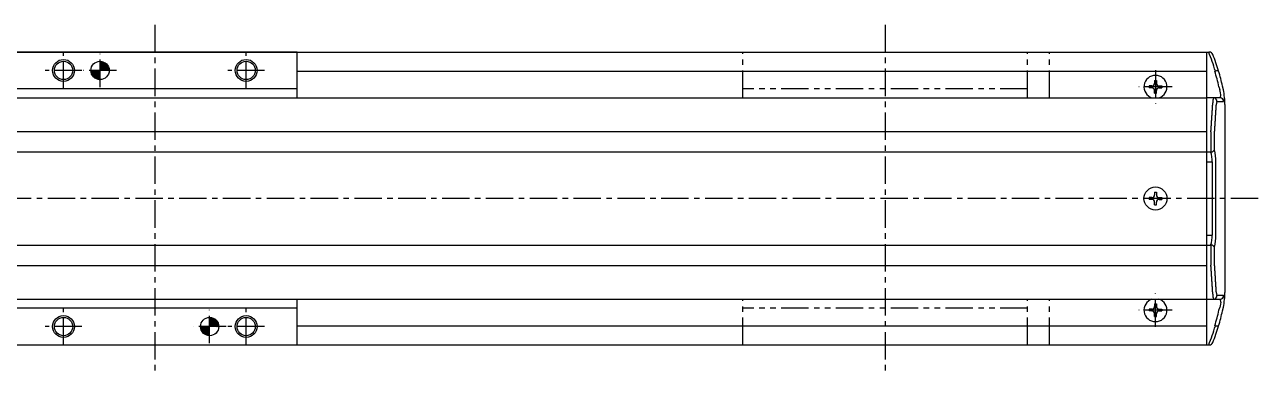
# Model space of a CAD drawing. Extents: x -241 to 453, y 120 to 503.
# Drawn here: x 114.8 to 452.6, y 408.1 to 503.1 of the extents above; entities that cross this region are included whole.
import ezdxf

# ---------------------------------------------------------------- set-up
doc = ezdxf.new("R2010")
doc.units = 0
for name, pattern in [('CENTER', [12, 7.5, -1.5, 1.5, -1.5]), ('CONTINOUS', [0]), ('PHANTOM', [15, 7.5, -1.5, 1.5, -1.5, 1.5, -1.5])]:
    doc.linetypes.add(name, pattern=pattern)
doc.layers.get('0').update_dxf_attribs({"linetype": 'CONTINUOUS'})
doc.layers.add('CENTER', color=1, linetype='CENTER')

# ---------------------------------------------------------------- blocks, each defined once
blk = doc.blocks.new('*X8')
at = {"color": 0, "linetype": 'CONTINOUS'}
for p, q in [((132.94, 490.54), (133.06, 490.65)), ((132.94, 490.62), (132.97, 490.65)), ((132.95, 490.45), (133.15, 490.65)), ((132.96, 490.37), (133.24, 490.65)), ((132.97, 490.29), (133.33, 490.65)), ((132.98, 490.21), (133.42, 490.65)), ((132.99, 490.14), (133.51, 490.65)), ((133.01, 490.07), (133.59, 490.65)), ((133.03, 489.99), (133.68, 490.65)), ((133.05, 489.92), (133.77, 490.65)), ((133.07, 489.86), (133.86, 490.65)), ((133.09, 489.79), (133.95, 490.65)), ((133.12, 489.73), (134.04, 490.65)), ((133.14, 489.66), (134.13, 490.65)), ((133.17, 489.6), (134.22, 490.65)), ((133.2, 489.54), (134.31, 490.65)), ((133.23, 489.48), (134.4, 490.65)), ((133.26, 489.42), (134.49, 490.65)), ((133.3, 489.37), (134.58, 490.65)), ((133.33, 489.31), (134.67, 490.65)), ((133.37, 489.26), (134.76, 490.65)), ((133.4, 489.2), (134.85, 490.65)), ((133.44, 489.15), (134.94, 490.65)), ((133.48, 489.1), (135.03, 490.65)), ((133.52, 489.05), (135.12, 490.65)), ((133.56, 489), (135.2, 490.65)), ((133.6, 488.96), (135.29, 490.65)), ((133.65, 488.91), (135.38, 490.65)), ((133.69, 488.87), (135.44, 490.62)), ((133.74, 488.82), (135.44, 490.53)), ((133.78, 488.78), (135.44, 490.44)), ((133.83, 488.74), (135.44, 490.35)), ((133.88, 488.7), (135.44, 490.26)), ((133.93, 488.66), (135.44, 490.17)), ((133.98, 488.62), (135.44, 490.08)), ((134.03, 488.58), (135.44, 489.99)), ((134.09, 488.55), (135.44, 489.9)), ((135.44, 493.03), (135.56, 493.15)), ((135.44, 493.12), (135.47, 493.15)), ((135.44, 492.94), (135.64, 493.14)), ((135.44, 492.85), (135.72, 493.13)), ((135.44, 492.76), (135.8, 493.12)), ((135.44, 492.67), (135.88, 493.11)), ((135.44, 492.59), (135.95, 493.1)), ((135.44, 492.5), (136.03, 493.08)), ((135.44, 492.41), (136.1, 493.06)), ((135.44, 492.32), (136.17, 493.04)), ((135.44, 492.23), (136.23, 493.02)), ((135.44, 492.14), (136.3, 493)), ((135.44, 492.05), (136.37, 492.97)), ((135.44, 491.96), (136.43, 492.95)), ((135.44, 491.87), (136.49, 492.92)), ((135.44, 491.78), (136.55, 492.89)), ((135.44, 491.69), (136.61, 492.86)), ((135.44, 491.6), (136.67, 492.83)), ((135.44, 491.51), (136.72, 492.79)), ((135.44, 491.42), (136.78, 492.76)), ((135.44, 491.33), (136.83, 492.73)), ((135.44, 491.24), (136.89, 492.69)), ((135.44, 491.15), (136.94, 492.65)), ((135.44, 491.06), (136.99, 492.61)), ((135.44, 490.98), (137.04, 492.57)), ((135.44, 490.89), (137.09, 492.53)), ((135.44, 490.8), (137.13, 492.49)), ((135.44, 490.71), (137.18, 492.45)), ((135.47, 490.65), (137.23, 492.4)), ((135.56, 490.65), (137.27, 492.36)), ((135.65, 490.65), (137.31, 492.31)), ((135.74, 490.65), (137.35, 492.26)), ((135.83, 490.65), (137.39, 492.21)), ((135.92, 490.65), (137.43, 492.16)), ((136.01, 490.65), (137.47, 492.11)), ((136.1, 490.65), (137.51, 492.06)), ((136.19, 490.65), (137.54, 492)), ((136.28, 490.65), (137.58, 491.95)), ((136.37, 490.65), (137.61, 491.89)), ((136.46, 490.65), (137.64, 491.83)), ((136.55, 490.65), (137.67, 491.78)), ((136.64, 490.65), (137.7, 491.72)), ((136.73, 490.65), (137.73, 491.65)), ((136.81, 490.65), (137.76, 491.59)), ((136.9, 490.65), (137.78, 491.53)), ((136.99, 490.65), (137.81, 491.46)), ((137.08, 490.65), (137.83, 491.39)), ((137.17, 490.65), (137.85, 491.32)), ((137.26, 490.65), (137.87, 491.25)), ((137.35, 490.65), (137.88, 491.18)), ((137.44, 490.65), (137.9, 491.11)), ((137.53, 490.65), (137.91, 491.03)), ((137.62, 490.65), (137.92, 490.95)), ((137.71, 490.65), (137.93, 490.87)), ((137.8, 490.65), (137.94, 490.79)), ((137.89, 490.65), (137.94, 490.7)), ((134.14, 488.51), (135.44, 489.81)), ((134.2, 488.48), (135.44, 489.72)), ((134.26, 488.45), (135.44, 489.63)), ((134.31, 488.42), (135.44, 489.54)), ((134.37, 488.39), (135.44, 489.45)), ((134.44, 488.36), (135.44, 489.37)), ((134.5, 488.33), (135.44, 489.28)), ((134.56, 488.31), (135.44, 489.19)), ((134.63, 488.28), (135.44, 489.1)), ((134.7, 488.26), (135.44, 489.01)), ((134.77, 488.24), (135.44, 488.92)), ((134.84, 488.22), (135.44, 488.83)), ((134.91, 488.21), (135.44, 488.74)), ((134.98, 488.19), (135.44, 488.65)), ((135.06, 488.18), (135.44, 488.56)), ((135.14, 488.17), (135.44, 488.47)), ((135.22, 488.16), (135.44, 488.38)), ((135.3, 488.15), (135.44, 488.29)), ((135.39, 488.15), (135.44, 488.2))]:
    blk.add_line(p, q, dxfattribs=at)
blk = doc.blocks.new('*X9')
at = {"color": 0, "linetype": 'CONTINOUS'}
for p, q in [((165.44, 423.04), (165.55, 423.15)), ((165.44, 423.13), (165.47, 423.15)), ((165.44, 422.95), (165.64, 423.14)), ((165.44, 422.86), (165.72, 423.13)), ((165.44, 422.77), (165.8, 423.12)), ((165.44, 422.68), (165.87, 423.11)), ((165.44, 422.59), (165.95, 423.1)), ((165.44, 422.5), (166.02, 423.08)), ((165.44, 422.41), (166.09, 423.06)), ((165.44, 422.32), (166.16, 423.04)), ((165.44, 422.23), (166.23, 423.02)), ((165.44, 422.14), (166.3, 423)), ((165.44, 422.05), (166.36, 422.97)), ((165.44, 421.96), (166.43, 422.95)), ((165.44, 421.87), (166.49, 422.92)), ((165.44, 421.78), (166.55, 422.89)), ((165.44, 421.69), (166.61, 422.86)), ((165.44, 421.6), (166.67, 422.83)), ((165.44, 421.52), (166.72, 422.8)), ((165.44, 421.43), (166.78, 422.76)), ((165.44, 421.34), (166.83, 422.73)), ((165.44, 421.25), (166.89, 422.69)), ((165.44, 421.16), (166.94, 422.65)), ((165.44, 421.07), (166.99, 422.61)), ((165.44, 420.98), (167.04, 422.57)), ((165.44, 420.89), (167.09, 422.53)), ((165.44, 420.8), (167.13, 422.49)), ((165.44, 420.71), (167.18, 422.45)), ((165.47, 420.65), (167.22, 422.4)), ((165.56, 420.65), (167.27, 422.36)), ((165.65, 420.65), (167.31, 422.31)), ((165.74, 420.65), (167.35, 422.26)), ((162.94, 420.54), (163.05, 420.65)), ((162.94, 420.63), (162.97, 420.65)), ((162.95, 420.45), (163.14, 420.65)), ((162.96, 420.37), (163.23, 420.65)), ((162.97, 420.29), (163.32, 420.65)), ((162.98, 420.22), (163.41, 420.65)), ((162.99, 420.14), (163.5, 420.65)), ((163.01, 420.07), (163.59, 420.65)), ((163.03, 420), (163.68, 420.65)), ((163.05, 419.93), (163.77, 420.65)), ((163.07, 419.86), (163.86, 420.65)), ((163.09, 419.79), (163.95, 420.65)), ((163.12, 419.73), (164.04, 420.65)), ((163.14, 419.66), (164.13, 420.65)), ((163.17, 419.6), (164.22, 420.65)), ((163.2, 419.54), (164.31, 420.65)), ((163.23, 419.48), (164.4, 420.65)), ((163.26, 419.42), (164.49, 420.65)), ((163.29, 419.37), (164.58, 420.65)), ((163.33, 419.31), (164.66, 420.65)), ((163.36, 419.26), (164.75, 420.65)), ((163.4, 419.21), (164.84, 420.65)), ((163.44, 419.15), (164.93, 420.65)), ((163.48, 419.1), (165.02, 420.65)), ((163.52, 419.05), (165.11, 420.65)), ((163.56, 419.01), (165.2, 420.65)), ((163.6, 418.96), (165.29, 420.65)), ((163.64, 418.91), (165.38, 420.65)), ((163.69, 418.87), (165.44, 420.62)), ((163.73, 418.82), (165.44, 420.53)), ((163.78, 418.78), (165.44, 420.44)), ((163.83, 418.74), (165.44, 420.35)), ((163.88, 418.7), (165.44, 420.26)), ((163.93, 418.66), (165.44, 420.17)), ((163.98, 418.62), (165.44, 420.08)), ((164.03, 418.58), (165.44, 419.99)), ((164.09, 418.55), (165.44, 419.91)), ((164.14, 418.51), (165.44, 419.82)), ((164.2, 418.48), (165.44, 419.73)), ((164.25, 418.45), (165.44, 419.64)), ((164.31, 418.42), (165.44, 419.55)), ((164.37, 418.39), (165.44, 419.46)), ((164.43, 418.36), (165.44, 419.37)), ((164.5, 418.33), (165.44, 419.28)), ((164.56, 418.31), (165.44, 419.19)), ((164.63, 418.29), (165.44, 419.1)), ((164.69, 418.26), (165.44, 419.01)), ((164.76, 418.24), (165.44, 418.92)), ((165.83, 420.65), (167.39, 422.21)), ((165.92, 420.65), (167.43, 422.16)), ((166.01, 420.65), (167.47, 422.11)), ((166.1, 420.65), (167.51, 422.06)), ((166.19, 420.65), (167.54, 422.01)), ((166.27, 420.65), (167.58, 421.95)), ((166.36, 420.65), (167.61, 421.89)), ((166.45, 420.65), (167.64, 421.84)), ((166.54, 420.65), (167.67, 421.78)), ((166.63, 420.65), (167.7, 421.72)), ((166.72, 420.65), (167.73, 421.66)), ((166.81, 420.65), (167.76, 421.59)), ((166.9, 420.65), (167.78, 421.53)), ((166.99, 420.65), (167.81, 421.46)), ((167.08, 420.65), (167.83, 421.4)), ((167.17, 420.65), (167.85, 421.33)), ((167.26, 420.65), (167.87, 421.26)), ((167.35, 420.65), (167.88, 421.18)), ((167.44, 420.65), (167.9, 421.11)), ((167.53, 420.65), (167.91, 421.03)), ((167.62, 420.65), (167.92, 420.96)), ((167.71, 420.65), (167.93, 420.87)), ((167.8, 420.65), (167.94, 420.79)), ((167.88, 420.65), (167.94, 420.71)), ((164.83, 418.22), (165.44, 418.83)), ((164.91, 418.21), (165.44, 418.74)), ((164.98, 418.19), (165.44, 418.65)), ((165.06, 418.18), (165.44, 418.56)), ((165.14, 418.17), (165.44, 418.47)), ((165.22, 418.16), (165.44, 418.38)), ((165.3, 418.15), (165.44, 418.3)), ((165.39, 418.15), (165.44, 418.21))]:
    blk.add_line(p, q, dxfattribs=at)

msp = doc.modelspace()

# ---------------------------------------------------------------- linework, layer by layer
at = {"color": 7, "linetype": 'CONTINOUS'}
for p, q in [((-67.56, 495.65), (438.44, 495.65)), ((189.44, 495.65), (111.44, 495.65)), ((189.44, 483.15), (189.44, 495.65)), ((438.44, 495.65), (438.44, 415.65)), ((438.44, 495.65), (439.03, 495.65)), ((439.22, 495.65), (439.03, 495.65)), ((189.44, 490.45), (438.44, 490.45)), ((440.83, 490.47), (440.69, 490.45)), ((424.19, 487.9), (424.19, 487.15)), ((424.19, 487.9), (424.69, 487.9)), ((424.69, 487.9), (424.69, 487.15)), ((-67.56, 483.15), (438.44, 483.15)), ((189.44, 485.65), (111.44, 485.65)), ((189.44, 483.15), (438.44, 483.15)), ((422.69, 486.4), (422.69, 485.9)), ((423.44, 486.4), (422.69, 486.4)), ((423.44, 485.9), (422.69, 485.9)), ((424.19, 484.4), (424.19, 485.15)), ((424.19, 484.4), (424.69, 484.4)), ((424.69, 484.4), (424.69, 485.15)), ((425.44, 486.4), (426.19, 486.4)), ((425.44, 485.9), (426.19, 485.9)), ((426.19, 486.4), (426.19, 485.9)), ((442.11, 483.15), (438.44, 483.15)), ((441.83, 486.15), (442.04, 485.42)), ((443.02, 485.37), (442.81, 486.37)), ((443.35, 483.26), (443.34, 483.28)), ((441.28, 482.15), (443.11, 482.15)), ((443.44, 481.3), (443.44, 430)), ((-67.56, 473.92), (438.44, 473.92)), ((439.62, 473.9), (439.63, 473.9)), ((439.63, 473.9), (439.63, 468.4)), ((440.62, 468.99), (440.62, 473.72)), ((-67.56, 468.38), (438.44, 468.38)), ((438.44, 468.4), (439.52, 468.4)), ((439.63, 468.4), (439.52, 468.4)), ((438.44, 465.65), (439.96, 465.65)), ((439.96, 465.65), (439.96, 445.65)), ((440.94, 445.65), (440.94, 465.65)), ((424.19, 457.4), (424.19, 456.65)), ((424.19, 457.4), (424.69, 457.4)), ((424.69, 457.4), (424.69, 456.65)), ((422.69, 455.9), (422.69, 455.4)), ((423.44, 455.9), (422.69, 455.9)), ((423.44, 455.4), (422.69, 455.4)), ((424.19, 453.9), (424.19, 454.65)), ((424.19, 453.9), (424.69, 453.9)), ((424.69, 453.9), (424.69, 454.65)), ((425.44, 455.9), (426.19, 455.9)), ((425.44, 455.4), (426.19, 455.4)), ((426.19, 455.9), (426.19, 455.4)), ((-67.56, 442.92), (438.44, 442.92)), ((438.44, 445.65), (439.96, 445.65)), ((438.44, 442.9), (439.52, 442.9)), ((439.52, 442.9), (439.63, 442.89)), ((439.63, 442.89), (439.63, 437.4)), ((440.62, 437.57), (440.62, 442.31)), ((-67.56, 437.38), (438.44, 437.38)), ((439.63, 437.4), (439.62, 437.4)), ((443.11, 429.15), (441.28, 429.15)), ((-67.56, 428.15), (438.44, 428.15)), ((189.44, 425.65), (111.44, 425.65)), ((189.44, 428.15), (438.44, 428.15)), ((189.44, 415.65), (189.44, 428.15)), ((424.19, 426.9), (424.19, 426.15)), ((424.19, 426.9), (424.69, 426.9)), ((424.69, 426.9), (424.69, 426.15)), ((438.44, 428.15), (442.11, 428.15)), ((441.83, 425.15), (442.04, 425.88)), ((442.81, 424.93), (443.02, 425.92)), ((443.34, 428.02), (443.35, 428.03)), ((422.69, 425.4), (422.69, 424.9)), ((423.44, 425.4), (422.69, 425.4)), ((423.44, 424.9), (422.69, 424.9)), ((424.19, 423.4), (424.19, 424.15)), ((424.19, 423.4), (424.69, 423.4)), ((424.69, 423.4), (424.69, 424.15)), ((425.44, 425.4), (426.19, 425.4)), ((425.44, 424.9), (426.19, 424.9)), ((426.19, 425.4), (426.19, 424.9)), ((189.44, 420.85), (438.44, 420.85)), ((440.83, 420.83), (440.69, 420.84)), ((-67.56, 415.65), (438.44, 415.65)), ((111.44, 415.65), (189.44, 415.65)), ((438.44, 415.65), (439.03, 415.65)), ((439.03, 415.65), (439.22, 415.65))]:
    msp.add_line(p, q, dxfattribs=at)
at = {"color": 3, "linetype": 'PHANTOM'}
for p, q in [((311.44, 483.15), (311.44, 495.65)), ((389.44, 483.15), (389.44, 495.65)), ((395.44, 483.15), (395.44, 495.65)), ((389.44, 485.65), (311.44, 485.65)), ((311.44, 415.65), (311.44, 428.15)), ((389.44, 425.65), (311.44, 425.65)), ((389.44, 415.65), (389.44, 428.15)), ((395.44, 415.65), (395.44, 428.15))]:
    msp.add_line(p, q, dxfattribs=at)
at = {"color": 7, "linetype": 'CONTINOUS'}
for points in [[(441.73, 490.47), (441.72, 490.48), (441.71, 490.5), (441.6, 490.55), (441.41, 490.56), (441.14, 490.54), (440.83, 490.47)], [(442.34, 483.95), (442.25, 484.51), (442.04, 485.42)], [(442.34, 427.34), (442.25, 426.79), (442.04, 425.88)], [(441.73, 420.82), (441.72, 420.82), (441.71, 420.8), (441.6, 420.75), (441.41, 420.73), (441.14, 420.76), (440.83, 420.83)]]:
    msp.add_lwpolyline(points, dxfattribs=at)
for points in [[(439.62, 473.9, 0), (439.63, 473.96, 0), (439.63, 474.02, 0), (439.63, 474.08, 0), (439.64, 474.15, 0), (439.64, 474.21, 0), (439.65, 474.27, 0), (439.65, 474.33, 0), (439.66, 474.39, 0), (439.66, 474.46, 0), (439.67, 474.52, 0), (439.67, 474.58, 0), (439.67, 474.64, 0), (439.68, 474.7, 0), (439.68, 474.76, 0), (439.68, 474.83, 0), (439.69, 474.89, 0), (439.69, 474.95, 0), (439.7, 475.01, 0), (439.7, 475.07, 0), (439.71, 475.14, 0), (439.71, 475.2, 0), (439.71, 475.26, 0), (439.72, 475.32, 0), (439.72, 475.38, 0), (439.73, 475.45, 0), (439.73, 475.51, 0), (439.74, 475.57, 0), (439.74, 475.63, 0), (439.74, 475.69, 0), (439.75, 475.76, 0), (439.75, 475.82, 0), (439.75, 475.88, 0), (439.76, 475.94, 0), (439.76, 476, 0), (439.77, 476.07, 0), (439.77, 476.13, 0), (439.77, 476.19, 0), (439.78, 476.25, 0), (439.78, 476.31, 0), (439.79, 476.38, 0), (439.79, 476.44, 0), (439.8, 476.5, 0), (439.8, 476.56, 0), (439.8, 476.62, 0), (439.81, 476.68, 0), (439.81, 476.75, 0), (439.82, 476.81, 0), (439.82, 476.87, 0), (439.82, 476.93, 0), (439.83, 477, 0), (439.83, 477.06, 0), (439.84, 477.12, 0), (439.84, 477.18, 0), (439.84, 477.24, 0), (439.85, 477.31, 0), (439.85, 477.37, 0), (439.86, 477.43, 0), (439.86, 477.49, 0), (439.86, 477.55, 0), (439.87, 477.62, 0), (439.87, 477.68, 0), (439.88, 477.74, 0), (439.88, 477.8, 0), (439.88, 477.86, 0), (439.89, 477.93, 0), (439.89, 477.99, 0), (439.9, 478.05, 0), (439.9, 478.11, 0), (439.9, 478.17, 0), (439.91, 478.24, 0), (439.91, 478.3, 0), (439.92, 478.36, 0), (439.92, 478.42, 0), (439.92, 478.48, 0), (439.93, 478.54, 0), (439.93, 478.61, 0), (439.94, 478.67, 0), (439.94, 478.73, 0), (439.94, 478.79, 0), (439.95, 478.85, 0), (439.95, 478.92, 0), (439.96, 478.98, 0), (439.96, 479.04, 0), (439.96, 479.1, 0), (439.97, 479.17, 0), (439.97, 479.23, 0), (439.98, 479.29, 0), (439.98, 479.35, 0), (439.98, 479.41, 0), (439.99, 479.48, 0), (439.99, 479.54, 0), (440, 479.6, 0), (440, 479.66, 0), (440, 479.72, 0), (440.01, 479.79, 0), (440.01, 479.85, 0), (440.01, 479.91, 0), (440.02, 479.97, 0), (440.02, 480.03, 0), (440.03, 480.1, 0), (440.03, 480.16, 0), (440.03, 480.22, 0), (440.04, 480.28, 0), (440.04, 480.34, 0), (440.05, 480.4, 0), (440.05, 480.47, 0), (440.05, 480.53, 0), (440.06, 480.59, 0), (440.06, 480.65, 0), (440.07, 480.72, 0), (440.07, 480.78, 0), (440.07, 480.84, 0), (440.08, 480.9, 0), (440.08, 480.96, 0), (440.08, 481.03, 0), (440.09, 481.09, 0), (440.09, 481.15, 0), (440.1, 481.21, 0), (440.1, 481.27, 0), (440.1, 481.34, 0), (440.11, 481.4, 0), (440.11, 481.46, 0), (440.12, 481.52, 0), (440.12, 481.58, 0), (440.12, 481.65, 0), (440.13, 481.71, 0), (440.13, 481.77, 0), (440.13, 481.83, 0)], [(440.62, 473.72, 0), (440.62, 473.78, 0), (440.63, 473.84, 0), (440.63, 473.9, 0), (440.63, 473.96, 0), (440.64, 474.02, 0), (440.64, 474.09, 0), (440.65, 474.15, 0), (440.65, 474.21, 0), (440.65, 474.27, 0), (440.66, 474.33, 0), (440.66, 474.39, 0), (440.67, 474.45, 0), (440.67, 474.51, 0), (440.67, 474.57, 0), (440.68, 474.63, 0), (440.68, 474.69, 0), (440.69, 474.75, 0), (440.69, 474.81, 0), (440.7, 474.87, 0), (440.7, 474.93, 0), (440.7, 475, 0), (440.71, 475.06, 0), (440.71, 475.12, 0), (440.71, 475.18, 0), (440.72, 475.24, 0), (440.72, 475.3, 0), (440.73, 475.36, 0), (440.73, 475.42, 0), (440.74, 475.48, 0), (440.74, 475.54, 0), (440.74, 475.6, 0), (440.75, 475.66, 0), (440.75, 475.72, 0), (440.75, 475.78, 0), (440.76, 475.84, 0), (440.76, 475.9, 0), (440.77, 475.97, 0), (440.77, 476.03, 0), (440.77, 476.09, 0), (440.78, 476.15, 0), (440.78, 476.21, 0), (440.79, 476.27, 0), (440.79, 476.33, 0), (440.79, 476.39, 0), (440.8, 476.45, 0), (440.8, 476.51, 0), (440.81, 476.57, 0), (440.81, 476.63, 0), (440.81, 476.69, 0), (440.82, 476.75, 0), (440.82, 476.81, 0), (440.83, 476.88, 0), (440.83, 476.94, 0), (440.83, 477, 0), (440.84, 477.06, 0), (440.84, 477.12, 0), (440.85, 477.18, 0), (440.85, 477.24, 0), (440.85, 477.3, 0), (440.86, 477.36, 0), (440.86, 477.42, 0), (440.87, 477.48, 0), (440.87, 477.54, 0), (440.87, 477.6, 0), (440.88, 477.66, 0), (440.88, 477.73, 0), (440.89, 477.79, 0), (440.89, 477.85, 0), (440.89, 477.91, 0), (440.9, 477.97, 0), (440.9, 478.03, 0), (440.91, 478.09, 0), (440.91, 478.15, 0), (440.91, 478.21, 0), (440.92, 478.27, 0), (440.92, 478.33, 0), (440.92, 478.39, 0), (440.93, 478.45, 0), (440.93, 478.51, 0), (440.94, 478.57, 0), (440.94, 478.64, 0), (440.94, 478.7, 0), (440.95, 478.76, 0), (440.95, 478.82, 0), (440.96, 478.88, 0), (440.96, 478.94, 0), (440.96, 479, 0), (440.97, 479.06, 0), (440.97, 479.12, 0), (440.98, 479.18, 0), (440.98, 479.24, 0), (440.98, 479.3, 0), (440.99, 479.36, 0), (440.99, 479.42, 0), (441, 479.49, 0), (441, 479.55, 0), (441, 479.61, 0), (441.01, 479.67, 0), (441.01, 479.73, 0), (441.01, 479.79, 0), (441.02, 479.85, 0), (441.02, 479.91, 0), (441.03, 479.97, 0), (441.03, 480.03, 0), (441.03, 480.09, 0), (441.04, 480.15, 0), (441.04, 480.21, 0), (441.04, 480.27, 0), (441.05, 480.34, 0), (441.05, 480.4, 0), (441.06, 480.46, 0), (441.06, 480.52, 0), (441.06, 480.58, 0), (441.07, 480.64, 0), (441.07, 480.7, 0), (441.08, 480.76, 0), (441.08, 480.82, 0), (441.08, 480.88, 0), (441.09, 480.94, 0), (441.09, 481, 0), (441.1, 481.06, 0), (441.1, 481.13, 0), (441.1, 481.19, 0), (441.11, 481.25, 0), (441.11, 481.31, 0), (441.11, 481.37, 0), (441.12, 481.43, 0), (441.12, 481.49, 0)], [(440.13, 429.46, 0), (440.13, 429.53, 0), (440.13, 429.59, 0), (440.12, 429.65, 0), (440.12, 429.71, 0), (440.12, 429.77, 0), (440.11, 429.84, 0), (440.11, 429.9, 0), (440.1, 429.96, 0), (440.1, 430.02, 0), (440.1, 430.08, 0), (440.09, 430.15, 0), (440.09, 430.21, 0), (440.08, 430.27, 0), (440.08, 430.33, 0), (440.08, 430.39, 0), (440.07, 430.46, 0), (440.07, 430.52, 0), (440.07, 430.58, 0), (440.06, 430.64, 0), (440.06, 430.7, 0), (440.05, 430.77, 0), (440.05, 430.83, 0), (440.05, 430.89, 0), (440.04, 430.95, 0), (440.04, 431.02, 0), (440.03, 431.08, 0), (440.03, 431.14, 0), (440.03, 431.2, 0), (440.02, 431.26, 0), (440.02, 431.33, 0), (440.01, 431.39, 0), (440.01, 431.45, 0), (440.01, 431.51, 0), (440, 431.57, 0), (440, 431.64, 0), (440, 431.7, 0), (439.99, 431.76, 0), (439.99, 431.82, 0), (439.98, 431.88, 0), (439.98, 431.95, 0), (439.98, 432.01, 0), (439.97, 432.07, 0), (439.97, 432.13, 0), (439.96, 432.19, 0), (439.96, 432.26, 0), (439.96, 432.32, 0), (439.95, 432.38, 0), (439.95, 432.44, 0), (439.94, 432.5, 0), (439.94, 432.57, 0), (439.94, 432.63, 0), (439.93, 432.69, 0), (439.93, 432.75, 0), (439.92, 432.81, 0), (439.92, 432.88, 0), (439.92, 432.94, 0), (439.91, 433, 0), (439.91, 433.06, 0), (439.9, 433.12, 0), (439.9, 433.19, 0), (439.9, 433.25, 0), (439.89, 433.31, 0), (439.89, 433.37, 0), (439.88, 433.43, 0), (439.88, 433.5, 0), (439.88, 433.56, 0), (439.87, 433.62, 0), (439.87, 433.68, 0), (439.86, 433.74, 0), (439.86, 433.81, 0), (439.86, 433.87, 0), (439.85, 433.93, 0), (439.85, 433.99, 0), (439.84, 434.05, 0), (439.84, 434.12, 0), (439.84, 434.18, 0), (439.83, 434.24, 0), (439.83, 434.3, 0), (439.82, 434.36, 0), (439.82, 434.43, 0), (439.82, 434.49, 0), (439.81, 434.55, 0), (439.81, 434.61, 0), (439.8, 434.67, 0), (439.8, 434.74, 0), (439.8, 434.8, 0), (439.79, 434.86, 0), (439.79, 434.92, 0), (439.78, 434.98, 0), (439.78, 435.05, 0), (439.77, 435.11, 0), (439.77, 435.17, 0), (439.77, 435.23, 0), (439.76, 435.29, 0), (439.76, 435.36, 0), (439.75, 435.42, 0), (439.75, 435.48, 0), (439.75, 435.54, 0), (439.74, 435.6, 0), (439.74, 435.67, 0), (439.74, 435.73, 0), (439.73, 435.79, 0), (439.73, 435.85, 0), (439.72, 435.91, 0), (439.72, 435.97, 0), (439.71, 436.04, 0), (439.71, 436.1, 0), (439.71, 436.16, 0), (439.7, 436.22, 0), (439.7, 436.28, 0), (439.69, 436.35, 0), (439.69, 436.41, 0), (439.68, 436.47, 0), (439.68, 436.53, 0), (439.68, 436.59, 0), (439.67, 436.66, 0), (439.67, 436.72, 0), (439.67, 436.78, 0), (439.66, 436.84, 0), (439.66, 436.9, 0), (439.65, 436.96, 0), (439.65, 437.03, 0), (439.64, 437.09, 0), (439.64, 437.15, 0), (439.63, 437.21, 0), (439.63, 437.27, 0), (439.63, 437.34, 0), (439.62, 437.4, 0)], [(441.12, 429.81, 0), (441.12, 429.87, 0), (441.11, 429.93, 0), (441.11, 429.99, 0), (441.11, 430.05, 0), (441.1, 430.11, 0), (441.1, 430.17, 0), (441.1, 430.23, 0), (441.09, 430.29, 0), (441.09, 430.35, 0), (441.08, 430.41, 0), (441.08, 430.48, 0), (441.08, 430.54, 0), (441.07, 430.6, 0), (441.07, 430.66, 0), (441.06, 430.72, 0), (441.06, 430.78, 0), (441.06, 430.84, 0), (441.05, 430.9, 0), (441.05, 430.96, 0), (441.04, 431.02, 0), (441.04, 431.08, 0), (441.04, 431.14, 0), (441.03, 431.2, 0), (441.03, 431.26, 0), (441.03, 431.32, 0), (441.02, 431.39, 0), (441.02, 431.45, 0), (441.01, 431.51, 0), (441.01, 431.57, 0), (441.01, 431.63, 0), (441, 431.69, 0), (441, 431.75, 0), (441, 431.81, 0), (440.99, 431.87, 0), (440.99, 431.93, 0), (440.98, 431.99, 0), (440.98, 432.05, 0), (440.98, 432.12, 0), (440.97, 432.18, 0), (440.97, 432.24, 0), (440.96, 432.3, 0), (440.96, 432.36, 0), (440.96, 432.42, 0), (440.95, 432.48, 0), (440.95, 432.54, 0), (440.94, 432.6, 0), (440.94, 432.66, 0), (440.94, 432.72, 0), (440.93, 432.78, 0), (440.93, 432.84, 0), (440.92, 432.9, 0), (440.92, 432.96, 0), (440.92, 433.02, 0), (440.91, 433.09, 0), (440.91, 433.15, 0), (440.91, 433.21, 0), (440.9, 433.27, 0), (440.9, 433.33, 0), (440.89, 433.39, 0), (440.89, 433.45, 0), (440.89, 433.51, 0), (440.88, 433.57, 0), (440.88, 433.63, 0), (440.87, 433.69, 0), (440.87, 433.75, 0), (440.87, 433.81, 0), (440.86, 433.88, 0), (440.86, 433.94, 0), (440.85, 434, 0), (440.85, 434.06, 0), (440.85, 434.12, 0), (440.84, 434.18, 0), (440.84, 434.24, 0), (440.83, 434.3, 0), (440.83, 434.36, 0), (440.83, 434.42, 0), (440.82, 434.48, 0), (440.82, 434.54, 0), (440.81, 434.6, 0), (440.81, 434.66, 0), (440.81, 434.73, 0), (440.8, 434.79, 0), (440.8, 434.85, 0), (440.79, 434.91, 0), (440.79, 434.97, 0), (440.79, 435.03, 0), (440.78, 435.09, 0), (440.78, 435.15, 0), (440.77, 435.21, 0), (440.77, 435.27, 0), (440.77, 435.33, 0), (440.76, 435.39, 0), (440.76, 435.45, 0), (440.75, 435.51, 0), (440.75, 435.57, 0), (440.75, 435.63, 0), (440.74, 435.69, 0), (440.74, 435.76, 0), (440.74, 435.82, 0), (440.73, 435.88, 0), (440.73, 435.94, 0), (440.72, 436, 0), (440.72, 436.06, 0), (440.71, 436.12, 0), (440.71, 436.18, 0), (440.71, 436.24, 0), (440.7, 436.3, 0), (440.7, 436.36, 0), (440.7, 436.42, 0), (440.69, 436.48, 0), (440.69, 436.54, 0), (440.68, 436.61, 0), (440.68, 436.66, 0), (440.67, 436.73, 0), (440.67, 436.79, 0), (440.67, 436.85, 0), (440.66, 436.91, 0), (440.66, 436.97, 0), (440.65, 437.03, 0), (440.65, 437.09, 0), (440.65, 437.15, 0), (440.64, 437.21, 0), (440.64, 437.27, 0), (440.63, 437.33, 0), (440.63, 437.39, 0), (440.63, 437.45, 0), (440.62, 437.51, 0), (440.62, 437.57, 0)]]:
    msp.add_polyline3d(points, dxfattribs=at)
for centre, radius in [((125.44, 490.65), 3), ((175.44, 490.65), 3), ((125.44, 490.65), 2.5), ((135.44, 490.65), 2.5), ((175.44, 490.65), 2.5), ((424.44, 455.65), 3.15), ((125.44, 420.65), 3), ((125.44, 420.65), 2.5), ((165.44, 420.65), 2.5), ((175.44, 420.65), 3), ((175.44, 420.65), 2.5)]:
    msp.add_circle(centre, radius, dxfattribs=at)
for centre, radius, start, end in [((384.28, 473.65), 59, 16.566, 21.8934), ((439.22, 494.65), 1, 21.3711, 90), ((384.28, 473.15), 60, 16.7828, 21.3711), ((384.28, 473.15), 59, 12.7289, 17.0548), ((384.28, 473.15), 60, 12.7289, 16.7828), ((424.44, 486.15), 3.15, 287.7528, 252.2472), ((423.44, 487.15), 0.748, 270, 0), ((425.44, 487.15), 0.748, 180, 270), ((423.44, 485.15), 0.748, 0, 90.0001), ((425.44, 485.15), 0.748, 90, 180), ((444.11, 482.02), 3.98, 163.6112, 182.7638), ((440.29, 482.16), 0.993, 359.6186, 89.6134), ((440.74, 483.98), 1.6, 328.8724, 359.134), ((442.11, 482.15), 0.998, 359.8808, 89.8803), ((423.44, 481.3), 20, 5.6778, 11.7572), ((440.9, 483.2), 2.45, 334.6308, 1.5575), ((423.44, 481.3), 20, 0, 5.6392), ((442.21, 481.58), 1.09, 148.4536, 184.5411), ((433.68, 466.06), 6.3, 356.229, 21.7736), ((439.64, 469.51), 1.1, 269.5212, 331.9289), ((427.85, 466.06), 13.1, 358.2038, 12.9244), ((423.44, 456.65), 0.748, 270, 0), ((425.44, 456.65), 0.748, 180, 270), ((423.44, 454.65), 0.748, 0, 90.0001), ((425.44, 454.65), 0.748, 90, 180), ((433.78, 445.22), 6.19, 338.0119, 3.9855), ((439.64, 441.79), 1.1, 28.0711, 90.4788), ((427.2, 445.3), 13.75, 347.4233, 1.4486), ((443.29, 429.17), 3.17, 174.7294, 198.8955), ((440.29, 429.14), 0.993, 270.3866, 0.3814), ((442.01, 429.67), 0.898, 171.3652, 215.6401), ((442.11, 429.15), 0.998, 270.1197, 0.1192), ((441.23, 428.17), 2.12, 356.2843, 27.5275), ((423.44, 430), 20, 354.3608, 0), ((424.44, 425.15), 3.15, 107.7528, 72.2472), ((423.44, 426.15), 0.748, 270, 0), ((425.44, 426.15), 0.748, 180, 270), ((440.74, 427.32), 1.6, 0.866, 31.1276), ((423.44, 430), 20, 348.2428, 354.3222), ((423.44, 424.15), 0.748, 0, 90.0001), ((425.44, 424.15), 0.748, 90, 180), ((384.28, 438.15), 59, 342.9452, 347.2711), ((384.28, 438.15), 60, 343.2172, 347.2711), ((384.28, 437.65), 59, 338.1066, 343.434), ((384.28, 438.15), 60, 338.6289, 343.2172), ((439.22, 416.65), 1, 270, 338.6289)]:
    msp.add_arc(centre, radius, start, end, dxfattribs=at)
at = {"layer": 'CENTER', "color": 1, "linetype": 'CENTER'}
for p, q in [((150.44, 503.15), (150.44, 408.15)), ((350.44, 503.15), (350.44, 408.15)), ((125.44, 485.61), (125.44, 495.69)), ((135.44, 486.11), (135.44, 495.19)), ((175.44, 485.61), (175.44, 495.69)), ((130.48, 490.65), (120.4, 490.65)), ((139.98, 490.65), (130.9, 490.65)), ((180.48, 490.65), (170.4, 490.65)), ((424.44, 490.69), (424.44, 481.61)), ((428.98, 486.15), (419.9, 486.15)), ((452.6, 455.65), (-104.98, 455.65)), ((424.44, 420.61), (424.44, 429.69)), ((125.44, 415.61), (125.44, 425.69)), ((175.44, 415.61), (175.44, 425.69)), ((165.44, 416.11), (165.44, 425.19)), ((428.98, 425.15), (419.9, 425.15)), ((130.48, 420.65), (120.4, 420.65)), ((169.98, 420.65), (160.9, 420.65)), ((180.48, 420.65), (170.4, 420.65))]:
    msp.add_line(p, q, dxfattribs=at)

# ---------------------------------------------------------------- block references
at = {"color": 7, "linetype": 'CONTINUOUS'}
for name in ['*X8', '*X9']:
    msp.add_blockref(name, (0, 0), dxfattribs=at)

doc.saveas('drawing.dxf')
